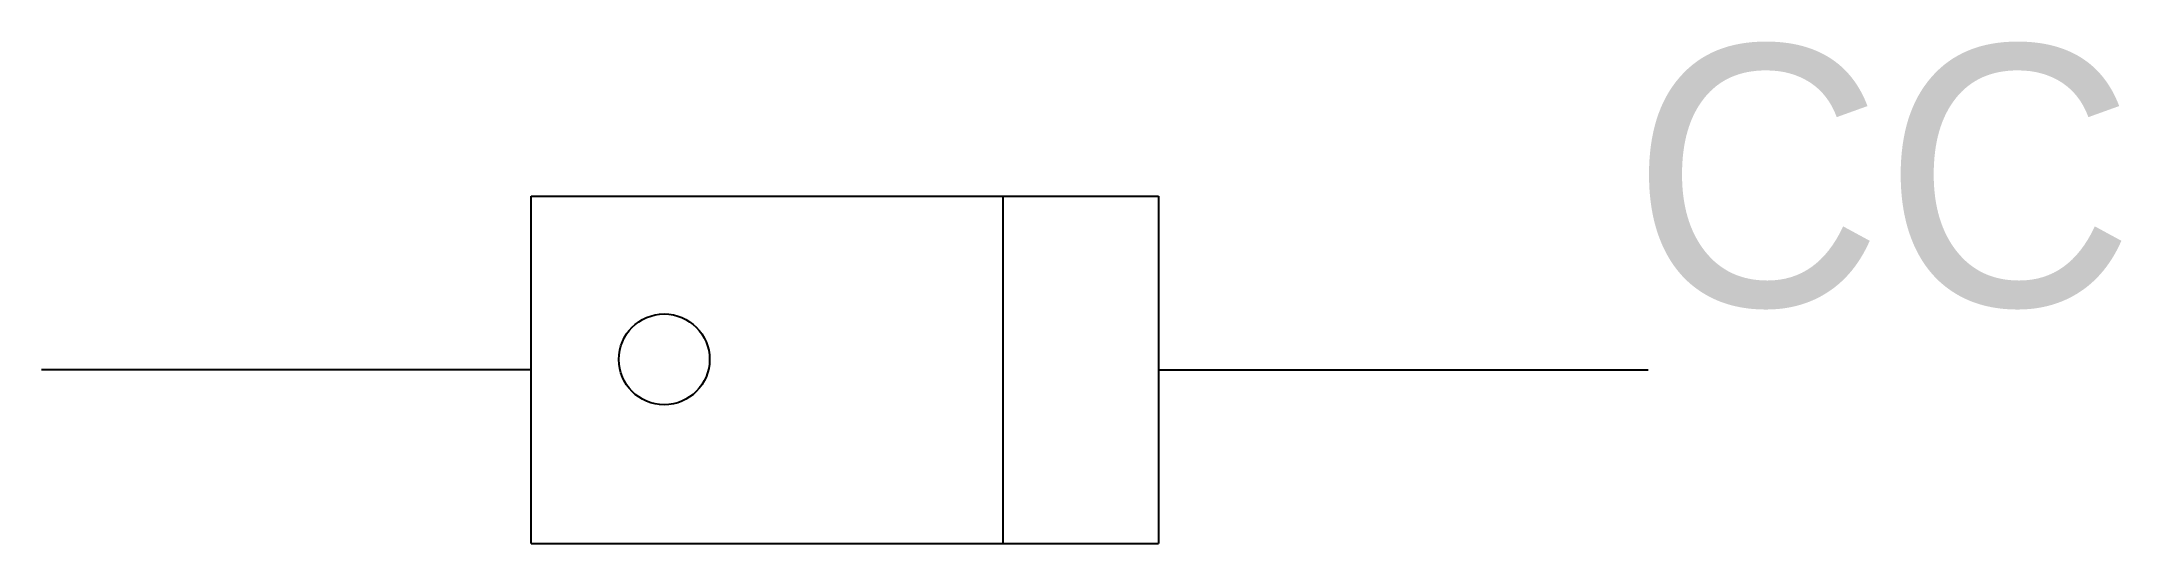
# Model space of a CAD drawing. Header units: metres. Extents: x 64959 to 67229, y -138641 to -138093.
import ezdxf

# ---------------------------------------------------------------- set-up
doc = ezdxf.new("R2010")
doc.units = ezdxf.units.M
doc.layers.add('DET1', color=1, linetype='Continuous')
doc.layers.add('R', color=3, linetype='Continuous')

msp = doc.modelspace()

# ---------------------------------------------------------------- linework, layer by layer
at = {"layer": 'DET1'}
for p, q in [((66007.99, -138641.2), (66007.99, -138261.93)), ((65492.92, -138451.57), (64958.51, -138451.57)), ((66177.73, -138451.57), (66712.14, -138451.57))]:
    msp.add_line(p, q, dxfattribs=at)
msp.add_circle((65638.08, -138440.12), 49.57, dxfattribs=at)
at = {"layer": 'R'}
for p, q in [((65492.92, -138261.93), (66177.73, -138261.93)), ((65492.92, -138641.2), (65492.92, -138261.93)), ((66177.73, -138261.93), (66177.73, -138641.2)), ((65492.92, -138641.2), (66177.73, -138641.2))]:
    msp.add_line(p, q, dxfattribs=at)

# ---------------------------------------------------------------- texts
msp.add_text('CC', height=284.46, dxfattribs=at).set_placement((66693.67, -138381.64))

doc.saveas('drawing.dxf')
